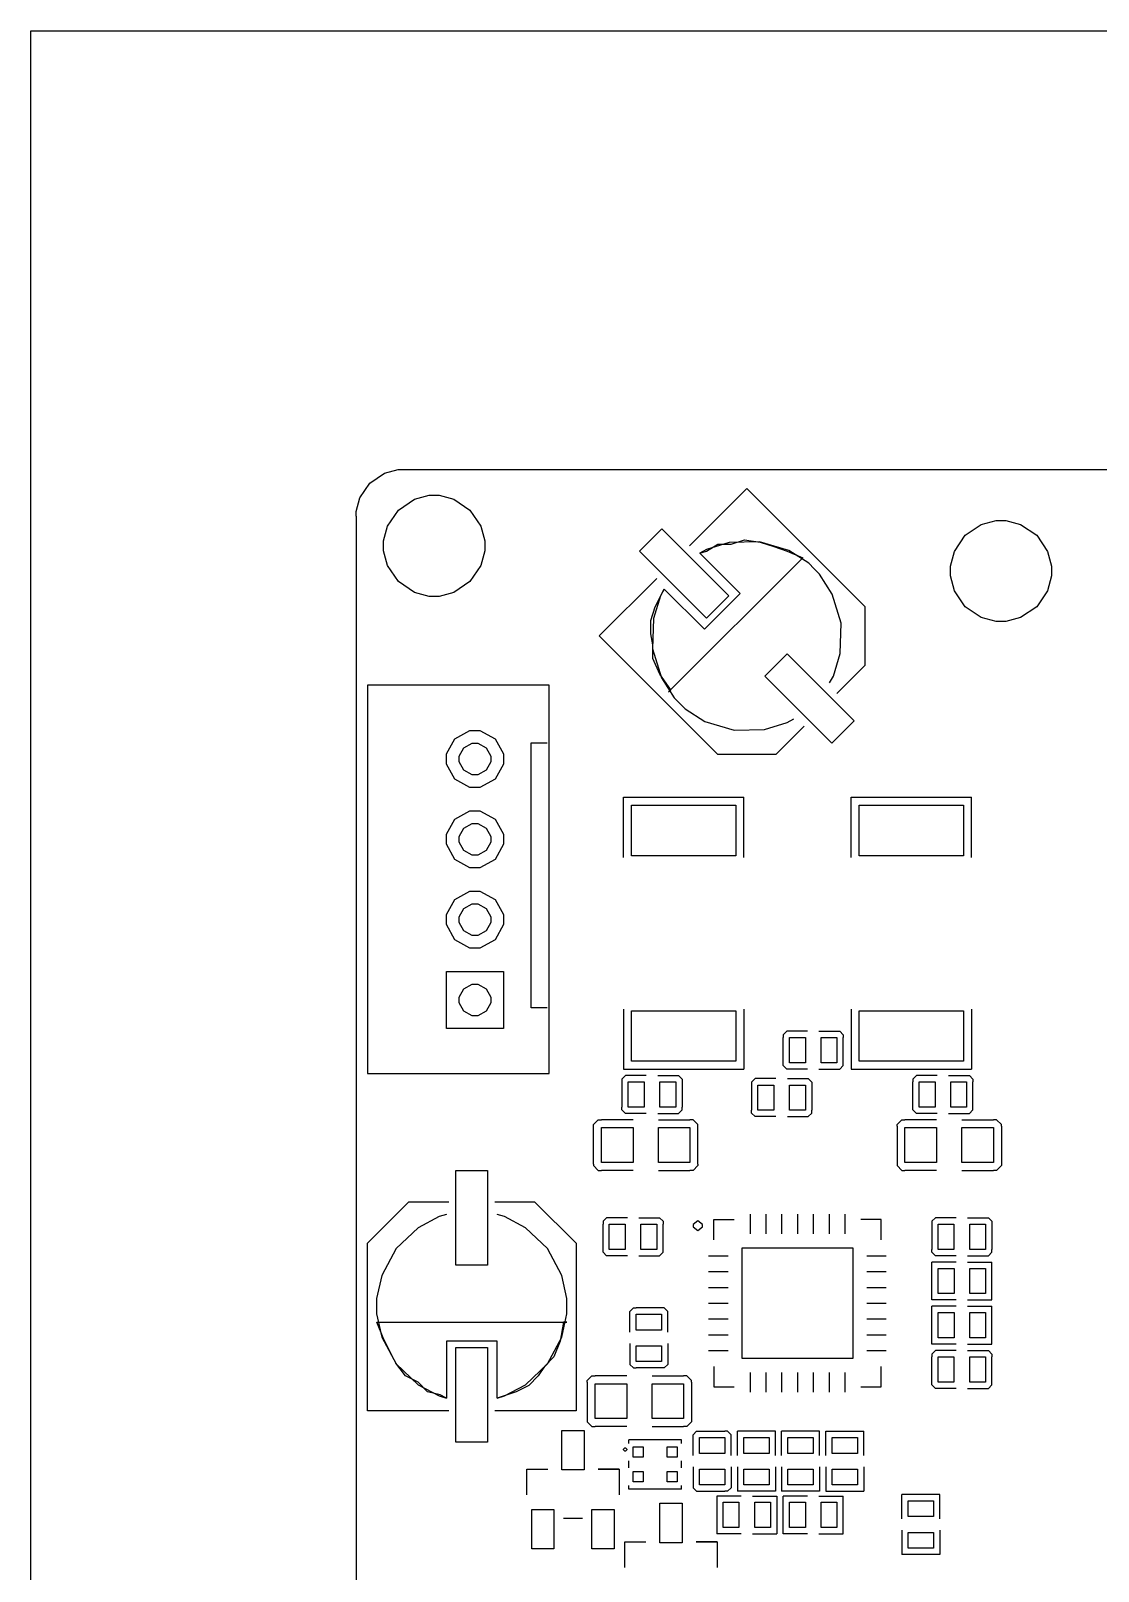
# Model space of a CAD drawing. Extents: x 0 to 132, y 0 to 98.
# Drawn here: x 0 to 33.76, y 49.35 to 98.07 of the extents above; entities that cross this region are included whole.
import ezdxf

# ---------------------------------------------------------------- set-up
doc = ezdxf.new("R2010")
doc.units = 0
doc.layers.get('0').update_dxf_attribs({"linetype": 'CONTINUOUS'})

msp = doc.modelspace()

# ---------------------------------------------------------------- linework, layer by layer
at = {"color": 7}
for p, q in [((0, 98.0694), (132.282, 98.0694)), ((0, 0), (0, 98.0694)), ((13.6922, 75.3925), (13.9568, 75.5385)), ((13.9568, 75.5385), (14.0463, 75.5385)), ((14.0463, 75.5385), (14.1345, 75.5385)), ((14.1345, 75.5385), (14.3991, 75.3925)), ((13.5461, 75.1279), (13.6922, 75.3925)), ((13.5461, 75.0383), (13.5461, 75.1279)), ((13.5461, 74.9501), (13.5461, 75.0383)), ((14.3991, 75.3925), (14.5466, 75.1279)), ((14.5466, 75.1279), (14.5466, 75.0383)), ((14.5466, 75.0383), (14.5466, 74.9501)), ((13.6922, 74.6855), (13.5461, 74.9501)), ((13.9568, 74.5381), (13.6922, 74.6855)), ((14.3991, 74.6855), (14.1345, 74.5381)), ((14.5466, 74.9501), (14.3991, 74.6855)), ((14.0463, 74.5381), (13.9568, 74.5381)), ((14.1345, 74.5381), (14.0463, 74.5381)), ((13.5461, 72.5883), (13.6922, 72.8528)), ((13.6922, 72.8528), (13.9568, 72.9989)), ((13.9568, 72.9989), (14.0463, 72.9989)), ((14.0463, 72.9989), (14.1345, 72.9989)), ((14.1345, 72.9989), (14.3991, 72.8528)), ((14.3991, 72.8528), (14.5466, 72.5883)), ((13.5461, 72.4987), (13.5461, 72.5883)), ((13.5461, 72.4105), (13.5461, 72.4987)), ((13.6922, 72.1459), (13.5461, 72.4105)), ((13.9568, 71.9984), (13.6922, 72.1459)), ((14.3991, 72.1459), (14.1345, 71.9984)), ((14.5466, 72.4105), (14.3991, 72.1459)), ((14.5466, 72.5883), (14.5466, 72.4987)), ((14.5466, 72.4987), (14.5466, 72.4105)), ((14.0463, 71.9984), (13.9568, 71.9984)), ((14.1345, 71.9984), (14.0463, 71.9984)), ((13.5461, 70.0486), (13.6922, 70.3132)), ((13.6922, 70.3132), (13.9568, 70.4592)), ((13.9568, 70.4592), (14.0463, 70.4592)), ((14.0463, 70.4592), (14.1345, 70.4592)), ((14.1345, 70.4592), (14.3991, 70.3132)), ((14.3991, 70.3132), (14.5466, 70.0486)), ((13.5461, 69.959), (13.5461, 70.0486)), ((13.5461, 69.8708), (13.5461, 69.959)), ((13.6922, 69.6062), (13.5461, 69.8708)), ((14.5466, 69.8708), (14.3991, 69.6062)), ((14.5466, 70.0486), (14.5466, 69.959)), ((14.5466, 69.959), (14.5466, 69.8708)), ((13.9568, 69.4588), (13.6922, 69.6062)), ((14.0463, 69.4588), (13.9568, 69.4588)), ((14.1345, 69.4588), (14.0463, 69.4588)), ((14.3991, 69.6062), (14.1345, 69.4588)), ((13.5461, 67.5072), (13.6922, 67.7718)), ((13.6922, 67.7718), (13.9568, 67.9178)), ((13.9568, 67.9178), (14.0463, 67.9178)), ((14.0463, 67.9178), (14.1345, 67.9178)), ((14.1345, 67.9178), (14.3991, 67.7718)), ((14.3991, 67.7718), (14.5466, 67.5072)), ((13.5461, 67.4176), (13.5461, 67.5072)), ((13.5461, 67.3294), (13.5461, 67.4176)), ((13.6922, 67.0648), (13.5461, 67.3294)), ((14.5466, 67.3294), (14.3991, 67.0648)), ((14.5466, 67.5072), (14.5466, 67.4176)), ((14.5466, 67.4176), (14.5466, 67.3294)), ((13.9568, 66.9188), (13.6922, 67.0648)), ((14.0463, 66.9188), (13.9568, 66.9188)), ((14.1345, 66.9188), (14.0463, 66.9188)), ((14.3991, 67.0648), (14.1345, 66.9188))]:
    msp.add_line(p, q, dxfattribs=at)
at = {"color": 0}
for p, q in [((10.7184, 83.7667), (11.1897, 84.0839)), ((11.1897, 84.0839), (11.6224, 84.1996)), ((11.6224, 84.1996), (11.7671, 84.1996)), ((11.7671, 84.1996), (109.564, 84.1996)), ((10.4014, 83.2954), (10.7184, 83.7667)), ((12.1322, 83.2556), (12.5994, 83.3808)), ((12.5994, 83.3808), (12.7551, 83.3808)), ((12.7551, 83.3808), (12.9095, 83.3808)), ((12.9095, 83.3808), (13.3766, 83.2556)), ((20.8291, 81.7809), (22.6453, 83.596)), ((22.6453, 83.596), (26.3908, 79.8505)), ((10.2857, 82.8629), (10.4014, 83.2954)), ((10.2857, 82.7183), (10.2857, 82.8629)), ((11.2806, 82.4054), (11.6237, 82.9137)), ((11.6237, 82.9137), (12.1322, 83.2556)), ((13.3766, 83.2556), (13.8851, 82.9137)), ((13.8851, 82.9137), (14.2282, 82.4054)), ((10.2857, 82.7183), (10.2857, 15.4092)), ((11.1552, 81.9383), (11.2806, 82.4054)), ((14.2282, 82.4054), (14.355, 81.9383)), ((29.552, 82.1133), (30.0605, 82.4562)), ((30.0605, 82.4562), (30.5277, 82.5817)), ((30.5277, 82.5817), (30.6834, 82.5817)), ((30.6834, 82.5817), (30.8378, 82.5817)), ((30.8378, 82.5817), (31.3049, 82.4562)), ((31.3049, 82.4562), (31.8134, 82.1133)), ((11.1552, 81.7809), (11.1552, 81.9383)), ((14.355, 81.9383), (14.355, 81.7809)), ((19.2526, 81.6158), (19.9595, 82.3225)), ((19.9595, 82.3225), (22.0803, 80.2019)), ((22.0872, 81.8843), (21.372, 81.6638)), ((23.0491, 81.9108), (22.0872, 81.8843)), ((22.152, 81.8279), (22.5764, 81.9686)), ((22.5764, 81.9686), (23.0711, 81.8981)), ((23.971, 81.631), (23.0491, 81.9108)), ((23.0711, 81.8981), (23.4956, 81.7563)), ((29.2089, 81.6046), (29.552, 82.1133)), ((31.8134, 82.1133), (32.1565, 81.6046)), ((11.1552, 81.6268), (11.1552, 81.7809)), ((11.2806, 81.1597), (11.1552, 81.6268)), ((14.355, 81.6268), (14.2282, 81.1597)), ((14.355, 81.7809), (14.355, 81.6268)), ((21.3734, 79.4935), (19.2526, 81.6158)), ((24.4147, 81.4035), (20.1717, 77.1606)), ((21.372, 81.6638), (21.1612, 81.5439)), ((21.1612, 81.5439), (21.3734, 81.6158)), ((22.4345, 80.2721), (21.1612, 81.5439)), ((21.3734, 81.6158), (21.7275, 81.8279)), ((21.7275, 81.8279), (22.152, 81.8279)), ((23.4956, 81.7563), (23.9186, 81.6158)), ((23.9186, 81.6158), (24.4147, 81.4035)), ((24.6021, 81.2285), (23.971, 81.631)), ((29.0835, 81.1375), (29.2089, 81.6046)), ((32.1565, 81.6046), (32.2833, 81.1375)), ((11.6237, 80.651), (11.2806, 81.1597)), ((14.2282, 81.1597), (13.8851, 80.651)), ((24.7744, 81.0563), (24.6021, 81.2285)), ((24.9452, 80.8852), (24.7744, 81.0563)), ((25.3476, 80.2541), (24.9452, 80.8852)), ((29.0835, 80.9819), (29.0835, 81.1375)), ((29.0835, 80.8274), (29.0835, 80.9819)), ((32.2833, 81.1375), (32.2833, 80.9819)), ((32.2833, 80.9819), (32.2833, 80.8274)), ((12.1322, 80.3081), (11.6237, 80.651)), ((13.8851, 80.651), (13.3766, 80.3081)), ((17.9792, 78.9298), (19.7942, 80.7462)), ((19.7473, 79.8477), (20.0298, 80.4125)), ((20.0298, 80.4125), (19.9099, 80.2019)), ((20.0298, 80.4125), (21.3031, 79.1408)), ((29.2089, 80.3603), (29.0835, 80.8274)), ((32.2833, 80.8274), (32.1565, 80.3603)), ((12.5994, 80.1811), (12.1322, 80.3081)), ((12.7551, 80.1811), (12.5994, 80.1811)), ((12.9095, 80.1811), (12.7551, 80.1811)), ((13.3766, 80.3081), (12.9095, 80.1811)), ((19.9099, 80.2019), (19.6894, 79.4865)), ((21.3031, 79.1408), (22.4345, 80.2721)), ((22.0803, 80.2019), (21.3734, 79.4935)), ((25.6274, 79.3323), (25.3476, 80.2541)), ((29.552, 79.852), (29.2089, 80.3603)), ((32.1565, 80.3603), (31.8134, 79.852)), ((19.6053, 79.4233), (19.7473, 79.8477)), ((19.6053, 78.9989), (19.6053, 79.4233)), ((19.6894, 79.4865), (19.6646, 78.5248)), ((26.3908, 78.0108), (26.3908, 79.8505)), ((30.0605, 79.5087), (29.552, 79.852)), ((30.5277, 79.3821), (30.0605, 79.5087)), ((31.3049, 79.5087), (30.8378, 79.3821)), ((31.8134, 79.852), (31.3049, 79.5087)), ((21.7248, 75.1829), (17.9792, 78.9298)), ((19.677, 78.6462), (19.6053, 78.9989)), ((25.6012, 78.3703), (25.6274, 79.3323)), ((30.6834, 79.3821), (30.5277, 79.3821)), ((30.8378, 79.3821), (30.6834, 79.3821)), ((19.6646, 78.5248), (19.9444, 77.6041)), ((19.677, 78.2214), (19.677, 78.6462)), ((19.8892, 77.7268), (19.677, 78.2214)), ((23.2117, 77.6552), (23.9186, 78.3622)), ((23.9186, 78.3622), (26.0408, 76.2413)), ((25.3821, 77.6552), (25.6012, 78.3703)), ((25.4951, 77.1151), (26.3908, 78.0108)), ((20.242, 77.2308), (19.8892, 77.7268)), ((19.9444, 77.6041), (20.3467, 76.9729)), ((25.3339, 75.5343), (23.2117, 77.6552)), ((25.2622, 77.4428), (25.3821, 77.6552)), ((16.3959, 77.3688), (10.6467, 77.3688)), ((10.6467, 77.3688), (10.6467, 65.0889)), ((16.3959, 65.0889), (16.3959, 77.3688)), ((20.1717, 77.1606), (20.242, 77.2308)), ((20.3467, 76.9729), (20.519, 76.8008)), ((20.519, 76.8008), (20.6899, 76.63)), ((20.6899, 76.63), (21.321, 76.2275)), ((21.321, 76.2275), (22.2415, 75.9478)), ((23.2034, 75.9725), (23.9186, 76.1919)), ((23.5645, 75.1829), (24.4602, 76.0801)), ((23.9186, 76.1919), (24.1308, 76.3115)), ((26.0408, 76.2413), (25.3339, 75.5343)), ((13.1465, 75.1981), (13.4097, 75.6751)), ((13.4097, 75.6751), (13.8865, 75.9382)), ((13.8865, 75.9382), (14.0463, 75.9382)), ((14.0463, 75.9382), (14.2048, 75.9382)), ((14.2048, 75.9382), (14.6816, 75.6751)), ((14.6816, 75.6751), (14.9462, 75.1981)), ((15.824, 67.1643), (15.824, 75.5467)), ((15.824, 75.5467), (16.3325, 75.5467)), ((22.2415, 75.9478), (23.2034, 75.9725)), ((13.1465, 75.0383), (13.1465, 75.1981)), ((13.1465, 74.8799), (13.1465, 75.0383)), ((14.9462, 75.1981), (14.9462, 75.0383)), ((14.9462, 75.0383), (14.9462, 74.8799)), ((23.5645, 75.1829), (21.7248, 75.1829)), ((13.4097, 74.403), (13.1465, 74.8799)), ((14.9462, 74.8799), (14.6816, 74.403)), ((13.8865, 74.1384), (13.4097, 74.403)), ((14.0463, 74.1384), (13.8865, 74.1384)), ((14.2048, 74.1384), (14.0463, 74.1384)), ((14.6816, 74.403), (14.2048, 74.1384)), ((18.7468, 71.9282), (18.7468, 73.8283)), ((18.7468, 73.8283), (22.5461, 73.8283)), ((18.9963, 73.5789), (22.2966, 73.5789)), ((18.9963, 71.9776), (18.9963, 73.5789)), ((22.2966, 73.5789), (22.2966, 71.9776)), ((22.5461, 71.9282), (22.5461, 73.8283)), ((25.9471, 71.9282), (25.9471, 73.8283)), ((25.9471, 73.8283), (29.7463, 73.8283)), ((26.1965, 73.5789), (29.4969, 73.5789)), ((26.1965, 71.9776), (26.1965, 73.5789)), ((29.4969, 73.5789), (29.4969, 71.9776)), ((29.7463, 71.9282), (29.7463, 73.8283)), ((13.1465, 72.6585), (13.4097, 73.1354)), ((13.4097, 73.1354), (13.8865, 73.3986)), ((13.8865, 73.3986), (14.0463, 73.3986)), ((14.0463, 73.3986), (14.2048, 73.3986)), ((14.2048, 73.3986), (14.6816, 73.1354)), ((14.6816, 73.1354), (14.9462, 72.6585)), ((13.1465, 72.4987), (13.1465, 72.6585)), ((14.9462, 72.6585), (14.9462, 72.4987)), ((13.1465, 72.3403), (13.1465, 72.4987)), ((13.4097, 71.8633), (13.1465, 72.3403)), ((14.9462, 72.3403), (14.6816, 71.8633)), ((14.9462, 72.4987), (14.9462, 72.3403)), ((13.8865, 71.5987), (13.4097, 71.8633)), ((14.6816, 71.8633), (14.2048, 71.5987)), ((22.2966, 71.9776), (18.9963, 71.9776)), ((29.4969, 71.9776), (26.1965, 71.9776)), ((14.0463, 71.5987), (13.8865, 71.5987)), ((14.2048, 71.5987), (14.0463, 71.5987)), ((13.4097, 70.5954), (13.8865, 70.8586)), ((13.8865, 70.8586), (14.0463, 70.8586)), ((14.0463, 70.8586), (14.2048, 70.8586)), ((14.2048, 70.8586), (14.6816, 70.5954)), ((13.1465, 70.1188), (13.4097, 70.5954)), ((14.6816, 70.5954), (14.9462, 70.1188)), ((13.1465, 69.959), (13.1465, 70.1188)), ((13.1465, 69.8003), (13.1465, 69.959)), ((13.4097, 69.3237), (13.1465, 69.8003)), ((14.9462, 69.8003), (14.6816, 69.3237)), ((14.9462, 70.1188), (14.9462, 69.959)), ((14.9462, 69.959), (14.9462, 69.8003)), ((13.8865, 69.0591), (13.4097, 69.3237)), ((14.6816, 69.3237), (14.2048, 69.0591)), ((14.0463, 69.0591), (13.8865, 69.0591)), ((14.2048, 69.0591), (14.0463, 69.0591)), ((13.1465, 68.3189), (14.9462, 68.3189)), ((13.1465, 66.518), (13.1465, 68.3189)), ((14.9462, 68.3189), (14.9462, 66.518)), ((16.3325, 67.1643), (15.824, 67.1643)), ((18.7468, 67.1283), (18.7468, 65.2279)), ((18.9963, 67.0789), (22.2966, 67.0789)), ((18.9963, 65.4787), (18.9963, 67.0789)), ((22.2966, 67.0789), (22.2966, 65.4787)), ((22.5461, 67.1283), (22.5461, 65.2279)), ((25.9471, 67.1283), (25.9471, 65.2279)), ((26.1965, 67.0789), (29.4969, 67.0789)), ((26.1965, 65.4787), (26.1965, 67.0789)), ((29.4969, 67.0789), (29.4969, 65.4787)), ((29.7463, 67.1283), (29.7463, 65.2279)), ((14.9462, 66.518), (13.1465, 66.518)), ((23.9076, 66.4284), (23.796, 66.3166)), ((23.796, 66.3166), (23.796, 66.2781)), ((23.796, 66.2781), (23.796, 66.2284)), ((23.9462, 66.4284), (23.9076, 66.4284)), ((24.5663, 66.4284), (23.9462, 66.4284)), ((24.926, 66.4284), (25.5461, 66.4284)), ((25.5461, 66.4284), (25.5833, 66.4284)), ((25.5833, 66.4284), (25.6963, 66.3166)), ((25.6963, 66.3166), (25.6963, 66.2781)), ((25.6963, 66.2781), (25.6963, 66.2284)), ((23.796, 65.4279), (23.796, 66.2284)), ((23.9958, 66.2284), (24.496, 66.2284)), ((23.9958, 65.4279), (23.9958, 66.2284)), ((24.496, 66.2284), (24.496, 65.4279)), ((24.9962, 66.2284), (25.4964, 66.2284)), ((24.9962, 65.4279), (24.9962, 66.2284)), ((25.4964, 66.2284), (25.4964, 65.4279)), ((25.6963, 65.4279), (25.6963, 66.2284)), ((22.2966, 65.4787), (18.9963, 65.4787)), ((23.796, 65.3782), (23.796, 65.4279)), ((23.796, 65.3411), (23.796, 65.3782)), ((23.9076, 65.2279), (23.796, 65.3411)), ((24.496, 65.4279), (23.9958, 65.4279)), ((25.4964, 65.4279), (24.9962, 65.4279)), ((25.5833, 65.2279), (25.6963, 65.3411)), ((25.6963, 65.3782), (25.6963, 65.4279)), ((25.6963, 65.3411), (25.6963, 65.3782)), ((29.4969, 65.4787), (26.1965, 65.4787)), ((10.6467, 65.0889), (16.3959, 65.0889)), ((18.8075, 65.0282), (18.6958, 64.9168)), ((18.6958, 64.9168), (18.6958, 64.878)), ((18.6958, 64.878), (18.6958, 64.8286)), ((18.6958, 64.8286), (18.6958, 64.0278)), ((18.7468, 65.2279), (22.5461, 65.2279)), ((18.8461, 65.0282), (18.8075, 65.0282)), ((19.4662, 65.0282), (18.8461, 65.0282)), ((18.897, 64.8286), (19.3973, 64.8286)), ((18.897, 64.0263), (18.897, 64.8286)), ((19.3973, 64.8286), (19.3973, 64.0263)), ((19.8258, 65.0282), (20.4459, 65.0282)), ((19.8961, 64.8286), (20.3963, 64.8286)), ((19.8961, 64.0263), (19.8961, 64.8286)), ((20.3963, 64.8286), (20.3963, 64.0263)), ((20.4459, 65.0282), (20.4832, 65.0282)), ((20.4832, 65.0282), (20.5962, 64.9168)), ((20.5962, 64.9168), (20.5962, 64.878)), ((20.5962, 64.878), (20.5962, 64.8286)), ((20.5962, 64.8286), (20.5962, 64.0278)), ((22.9085, 64.9291), (22.7969, 64.8173)), ((22.7969, 64.8173), (22.7969, 64.7788)), ((22.9471, 64.9291), (22.9085, 64.9291)), ((23.5658, 64.9291), (22.9471, 64.9291)), ((23.9462, 65.2279), (23.9076, 65.2279)), ((23.9269, 64.9291), (24.547, 64.9291)), ((24.5663, 65.2279), (23.9462, 65.2279)), ((24.547, 64.9291), (24.5842, 64.9291)), ((24.5842, 64.9291), (24.6958, 64.8173)), ((24.6958, 64.8173), (24.6958, 64.7788)), ((24.926, 65.2279), (25.5461, 65.2279)), ((25.5461, 65.2279), (25.5833, 65.2279)), ((25.9471, 65.2279), (29.7463, 65.2279)), ((28.0086, 65.0282), (27.897, 64.9168)), ((27.897, 64.9168), (27.897, 64.878)), ((27.897, 64.878), (27.897, 64.8286)), ((27.897, 64.0278), (27.897, 64.8286)), ((28.0458, 65.0282), (28.0086, 65.0282)), ((28.6659, 65.0282), (28.0458, 65.0282)), ((28.0968, 64.8286), (28.597, 64.8286)), ((28.0968, 64.0278), (28.0968, 64.8286)), ((28.597, 64.8286), (28.597, 64.0278)), ((29.027, 65.0282), (29.6471, 65.0282)), ((29.0959, 64.8286), (29.5961, 64.8286)), ((29.0959, 64.0278), (29.0959, 64.8286)), ((29.5961, 64.8286), (29.5961, 64.0278)), ((29.6471, 65.0282), (29.6843, 65.0282)), ((29.6843, 65.0282), (29.7959, 64.9168)), ((29.7959, 64.9168), (29.7959, 64.878)), ((29.7959, 64.878), (29.7959, 64.8286)), ((29.7959, 64.0278), (29.7959, 64.8286)), ((22.7969, 64.7788), (22.7969, 64.7277)), ((22.7969, 64.7277), (22.7969, 63.9286)), ((22.9967, 64.7277), (23.4969, 64.7277)), ((22.9967, 63.9286), (22.9967, 64.7277)), ((23.4969, 64.7277), (23.4969, 63.9286)), ((23.9971, 64.7277), (24.496, 64.7277)), ((23.9971, 63.9286), (23.9971, 64.7277)), ((24.496, 64.7277), (24.496, 63.9286)), ((24.6958, 64.7788), (24.6958, 64.7277)), ((24.6958, 64.7277), (24.6958, 63.9286)), ((18.6958, 63.978), (18.6958, 64.0278)), ((18.6958, 63.941), (18.6958, 63.978)), ((18.8075, 63.8281), (18.6958, 63.941)), ((18.8461, 63.8281), (18.8075, 63.8281)), ((19.4662, 63.8281), (18.8461, 63.8281)), ((19.3973, 64.0263), (18.897, 64.0263)), ((19.8258, 63.8281), (20.4459, 63.8281)), ((20.3963, 64.0263), (19.8961, 64.0263)), ((20.4459, 63.8281), (20.4832, 63.8281)), ((20.4832, 63.8281), (20.5962, 63.941)), ((20.5962, 63.978), (20.5962, 64.0278)), ((20.5962, 63.941), (20.5962, 63.978)), ((22.7969, 63.8789), (22.7969, 63.9286)), ((22.7969, 63.8418), (22.7969, 63.8789)), ((22.9085, 63.7286), (22.7969, 63.8418)), ((23.4969, 63.9286), (22.9967, 63.9286)), ((24.496, 63.9286), (23.9971, 63.9286)), ((24.5842, 63.7286), (24.6958, 63.8418)), ((24.6958, 63.8789), (24.6958, 63.9286)), ((24.6958, 63.8418), (24.6958, 63.8789)), ((27.897, 63.978), (27.897, 64.0278)), ((27.897, 63.941), (27.897, 63.978)), ((28.0086, 63.8281), (27.897, 63.941)), ((28.0458, 63.8281), (28.0086, 63.8281)), ((28.6659, 63.8281), (28.0458, 63.8281)), ((28.597, 64.0278), (28.0968, 64.0278)), ((29.027, 63.8281), (29.6471, 63.8281)), ((29.5961, 64.0278), (29.0959, 64.0278)), ((29.6471, 63.8281), (29.6843, 63.8281)), ((29.6843, 63.8281), (29.7959, 63.941)), ((29.7959, 63.978), (29.7959, 64.0278)), ((29.7959, 63.941), (29.7959, 63.978)), ((17.796, 63.4792), (17.9462, 63.6281)), ((17.796, 63.4284), (17.796, 63.4792)), ((17.796, 62.2282), (17.796, 63.4284)), ((17.9462, 63.6281), (17.9972, 63.6281)), ((17.9972, 63.6281), (18.0468, 63.6281)), ((19.0459, 63.6281), (18.0468, 63.6281)), ((18.0468, 63.3786), (19.0459, 63.3786)), ((18.0468, 62.279), (18.0468, 63.3786)), ((19.0459, 63.3786), (19.0459, 62.279)), ((19.8465, 63.6281), (20.847, 63.6281)), ((19.8465, 63.3786), (20.847, 63.3786)), ((19.8465, 62.279), (19.8465, 63.3786)), ((20.8966, 63.6281), (20.847, 63.6281)), ((20.847, 63.3786), (20.847, 62.279)), ((20.9462, 63.6281), (20.8966, 63.6281)), ((21.0964, 63.4792), (20.9462, 63.6281)), ((21.0964, 63.4284), (21.0964, 63.4792)), ((21.0964, 62.2282), (21.0964, 63.4284)), ((22.9471, 63.7286), (22.9085, 63.7286)), ((23.5658, 63.7286), (22.9471, 63.7286)), ((23.9269, 63.7286), (24.547, 63.7286)), ((24.547, 63.7286), (24.5842, 63.7286)), ((27.3968, 63.4792), (27.5456, 63.6281)), ((27.3968, 63.4284), (27.3968, 63.4792)), ((27.3968, 63.4284), (27.3968, 62.2282)), ((27.5456, 63.6281), (27.5966, 63.6281)), ((27.5966, 63.6281), (27.6462, 63.6281)), ((28.6467, 63.6281), (27.6462, 63.6281)), ((27.6462, 63.3786), (28.6467, 63.3786)), ((27.6462, 62.279), (27.6462, 63.3786)), ((28.6467, 63.3786), (28.6467, 62.279)), ((29.4459, 63.6281), (30.4464, 63.6281)), ((29.4459, 63.3786), (30.4464, 63.3786)), ((29.4459, 62.279), (29.4459, 63.3786)), ((30.496, 63.6281), (30.4464, 63.6281)), ((30.4464, 63.3786), (30.4464, 62.279)), ((30.5456, 63.6281), (30.496, 63.6281)), ((30.6958, 63.4792), (30.5456, 63.6281)), ((30.6958, 63.4284), (30.6958, 63.4792)), ((30.6958, 63.4284), (30.6958, 62.2282)), ((13.4469, 62.0282), (14.446, 62.0282)), ((13.4469, 59.0282), (13.4469, 62.0282)), ((14.446, 62.0282), (14.446, 59.0282)), ((17.796, 62.2282), (17.796, 62.1785)), ((17.796, 62.1785), (17.9462, 62.0282)), ((17.9462, 62.0282), (17.9972, 62.0282)), ((17.9972, 62.0282), (18.0468, 62.0282)), ((19.0459, 62.279), (18.0468, 62.279)), ((19.0459, 62.0282), (18.0468, 62.0282)), ((20.847, 62.279), (19.8465, 62.279)), ((19.8465, 62.0282), (20.847, 62.0282)), ((20.8966, 62.0282), (20.847, 62.0282)), ((20.9462, 62.0282), (20.8966, 62.0282)), ((21.0964, 62.1785), (20.9462, 62.0282)), ((21.0964, 62.2282), (21.0964, 62.1785)), ((27.3968, 62.2282), (27.3968, 62.1785)), ((27.3968, 62.1785), (27.5456, 62.0282)), ((27.5456, 62.0282), (27.5966, 62.0282)), ((27.5966, 62.0282), (27.6462, 62.0282)), ((28.6467, 62.279), (27.6462, 62.279)), ((28.6467, 62.0282), (27.6462, 62.0282)), ((30.4464, 62.279), (29.4459, 62.279)), ((29.4459, 62.0282), (30.4464, 62.0282)), ((30.496, 62.0282), (30.4464, 62.0282)), ((30.5456, 62.0282), (30.496, 62.0282)), ((30.6958, 62.1785), (30.5456, 62.0282)), ((30.6958, 62.2282), (30.6958, 62.1785)), ((11.9476, 61.0249), (10.6467, 59.7256)), ((13.2154, 61.0249), (11.9476, 61.0249)), ((15.9453, 61.0249), (14.6775, 61.0249)), ((15.9453, 61.0249), (17.2461, 59.7256)), ((12.9122, 60.5649), (12.2508, 60.2149)), ((13.1465, 60.628), (12.9122, 60.5649)), ((14.9806, 60.5649), (14.7464, 60.628)), ((15.6407, 60.2149), (14.9806, 60.5649)), ((18.208, 60.5289), (18.0964, 60.4174)), ((18.0964, 60.4174), (18.0964, 60.3786)), ((18.2466, 60.5289), (18.208, 60.5289)), ((18.8667, 60.5289), (18.2466, 60.5289)), ((19.2264, 60.5289), (19.8465, 60.5289)), ((19.8465, 60.5289), (19.8837, 60.5289)), ((19.8837, 60.5289), (19.9967, 60.4174)), ((19.9967, 60.4174), (19.9967, 60.3786)), ((21.095, 60.4298), (20.9462, 60.3169)), ((21.2466, 60.3179), (21.095, 60.4298)), ((21.5966, 59.829), (21.5966, 60.4781)), ((21.5966, 60.4781), (22.247, 60.4781)), ((22.7459, 60.6379), (22.7459, 60.0177)), ((23.2461, 60.6379), (23.2461, 60.0177)), ((23.7464, 60.6379), (23.7464, 60.0177)), ((24.2466, 60.6379), (24.2466, 60.0177)), ((24.7468, 60.6379), (24.7468, 60.0177)), ((25.247, 60.6379), (25.247, 60.0177)), ((25.7473, 60.6379), (25.7473, 60.0177)), ((26.8966, 60.4781), (26.2461, 60.4781)), ((26.8966, 59.829), (26.8966, 60.4781)), ((28.6081, 60.5289), (28.4964, 60.4174)), ((28.4964, 60.4174), (28.4964, 60.3786)), ((28.6467, 60.5289), (28.6081, 60.5289)), ((29.2668, 60.5289), (28.6467, 60.5289)), ((29.6265, 60.5289), (30.2466, 60.5289)), ((30.2466, 60.5289), (30.2838, 60.5289)), ((30.2838, 60.5289), (30.3968, 60.4174)), ((30.3968, 60.4174), (30.3968, 60.3786)), ((12.2508, 60.2149), (11.5521, 59.5521)), ((16.3394, 59.5521), (15.6407, 60.2149)), ((18.0964, 60.3786), (18.0964, 60.3278)), ((18.0964, 59.5284), (18.0964, 60.3278)), ((18.2962, 60.3292), (18.7965, 60.3292)), ((18.2962, 59.527), (18.2962, 60.3292)), ((18.7965, 60.3292), (18.7965, 59.527)), ((19.2967, 60.3292), (19.7969, 60.3292)), ((19.2967, 59.527), (19.2967, 60.3292)), ((19.7969, 60.3292), (19.7969, 59.527)), ((19.9967, 60.3786), (19.9967, 60.3278)), ((19.9967, 59.5284), (19.9967, 60.3278)), ((20.9462, 60.3169), (20.9462, 60.2781)), ((20.9462, 60.2781), (20.9462, 60.241)), ((20.9462, 60.241), (21.095, 60.1292)), ((21.095, 60.1292), (21.2466, 60.241)), ((21.2466, 60.2795), (21.2466, 60.3179)), ((21.2466, 60.241), (21.2466, 60.2767)), ((28.4964, 60.3786), (28.4964, 60.3278)), ((28.4964, 60.3278), (28.4964, 59.5284)), ((28.6963, 60.3278), (29.1965, 60.3278)), ((28.6963, 59.5284), (28.6963, 60.3278)), ((29.1965, 60.3278), (29.1965, 59.5284)), ((29.6967, 60.3278), (30.197, 60.3278)), ((29.6967, 59.5284), (29.6967, 60.3278)), ((30.197, 60.3278), (30.197, 59.5284)), ((30.3968, 60.3786), (30.3968, 60.3278)), ((30.3968, 60.3278), (30.3968, 59.5284)), ((10.6467, 54.4269), (10.6467, 59.7256)), ((11.5521, 59.5521), (11.0987, 58.7029)), ((16.7928, 58.7029), (16.3394, 59.5521)), ((17.2461, 59.7256), (17.2461, 54.4269)), ((18.0964, 59.479), (18.0964, 59.5284)), ((18.0964, 59.4416), (18.0964, 59.479)), ((18.208, 59.3288), (18.0964, 59.4416)), ((18.7965, 59.527), (18.2962, 59.527)), ((19.7969, 59.527), (19.2967, 59.527)), ((19.8837, 59.3288), (19.9967, 59.4416)), ((19.9967, 59.479), (19.9967, 59.5284)), ((19.9967, 59.4416), (19.9967, 59.479)), ((22.4965, 59.5782), (25.9967, 59.5782)), ((22.4965, 56.0793), (22.4965, 59.5782)), ((25.9967, 59.5782), (25.9967, 56.0793)), ((28.4964, 59.479), (28.4964, 59.5284)), ((28.4964, 59.4416), (28.4964, 59.479)), ((28.6081, 59.3288), (28.4964, 59.4416)), ((29.1965, 59.5284), (28.6963, 59.5284)), ((30.197, 59.5284), (29.6967, 59.5284)), ((30.2838, 59.3288), (30.3968, 59.4416)), ((30.3968, 59.479), (30.3968, 59.5284)), ((30.3968, 59.4416), (30.3968, 59.479)), ((14.446, 59.0282), (13.4469, 59.0282)), ((18.2466, 59.3288), (18.208, 59.3288)), ((18.8667, 59.3288), (18.2466, 59.3288)), ((19.2264, 59.3288), (19.8465, 59.3288)), ((19.8465, 59.3288), (19.8837, 59.3288)), ((21.4368, 59.3302), (22.0569, 59.3302)), ((26.4363, 59.3302), (27.0564, 59.3302)), ((28.4978, 57.9286), (28.4978, 59.1287)), ((29.2681, 59.1287), (28.4978, 59.1287)), ((28.6467, 59.3288), (28.6081, 59.3288)), ((29.2668, 59.3288), (28.6467, 59.3288)), ((29.6265, 59.3288), (30.2466, 59.3288)), ((29.6278, 59.1287), (30.3982, 59.1287)), ((30.2466, 59.3288), (30.2838, 59.3288)), ((30.3982, 57.9286), (30.3982, 59.1287)), ((11.0987, 58.7029), (10.9375, 57.9727)), ((16.9554, 57.9727), (16.7928, 58.7029)), ((21.4368, 58.8299), (22.0569, 58.8299)), ((26.4363, 58.8299), (27.0564, 58.8299)), ((28.6977, 58.9291), (29.1979, 58.9291)), ((28.6977, 58.1297), (28.6977, 58.9291)), ((29.1979, 58.9291), (29.1979, 58.1297)), ((29.6981, 58.9291), (30.197, 58.9291)), ((29.6981, 58.1297), (29.6981, 58.9291)), ((30.197, 58.9291), (30.197, 58.1297)), ((21.4368, 58.3283), (22.0569, 58.3283)), ((26.4363, 58.3283), (27.0564, 58.3283)), ((29.1979, 58.1297), (28.6977, 58.1297)), ((30.197, 58.1297), (29.6981, 58.1297)), ((10.9375, 57.9727), (10.9375, 57.7289)), ((10.9375, 57.7289), (10.9375, 57.4862)), ((16.9554, 57.7289), (16.9554, 57.9727)), ((16.9554, 57.4862), (16.9554, 57.7289)), ((18.9466, 57.5677), (19.0583, 57.6792)), ((18.9466, 57.5289), (18.9466, 57.5677)), ((18.9466, 56.9087), (18.9466, 57.5289)), ((19.0583, 57.6792), (19.0968, 57.6792)), ((19.0968, 57.6792), (19.1464, 57.6792)), ((19.9471, 57.6792), (19.1464, 57.6792)), ((19.9967, 57.6792), (19.9471, 57.6792)), ((20.0339, 57.6792), (19.9967, 57.6792)), ((20.1469, 57.5677), (20.0339, 57.6792)), ((20.1469, 57.5289), (20.1469, 57.5677)), ((20.1469, 56.9087), (20.1469, 57.5289)), ((21.4368, 57.828), (22.0569, 57.828)), ((26.4363, 57.828), (27.0564, 57.828)), ((29.2681, 57.9286), (28.4978, 57.9286)), ((28.4978, 56.5298), (28.4978, 57.7303)), ((29.2681, 57.7303), (28.4978, 57.7303)), ((28.6977, 57.5289), (29.1979, 57.5289)), ((28.6977, 56.7298), (28.6977, 57.5289)), ((29.1979, 57.5289), (29.1979, 56.7298)), ((29.6278, 57.9286), (30.3982, 57.9286)), ((29.6278, 57.7303), (30.3982, 57.7303)), ((29.6981, 57.5289), (30.197, 57.5289)), ((29.6981, 56.7298), (29.6981, 57.5289)), ((30.197, 57.5289), (30.197, 56.7298)), ((30.3982, 56.5298), (30.3982, 57.7303)), ((10.9375, 57.4862), (11.0987, 56.7559)), ((10.9472, 57.2287), (16.9471, 57.2287)), ((11.147, 56.7284), (10.9472, 57.2287)), ((16.8465, 57.2287), (16.7459, 56.6289)), ((16.7928, 56.7559), (16.9554, 57.4862)), ((16.9471, 57.2287), (16.8465, 57.2287)), ((19.1464, 57.4781), (19.9457, 57.4781)), ((19.1464, 56.9778), (19.1464, 57.4781)), ((19.9457, 57.4781), (19.9457, 56.9778)), ((21.4368, 57.3278), (22.0569, 57.3278)), ((26.4363, 57.3278), (27.0564, 57.3278)), ((11.0987, 56.7559), (11.5521, 55.9072)), ((11.5466, 55.929), (11.147, 56.7284)), ((14.7464, 56.6289), (13.1465, 56.6289)), ((13.1465, 56.6289), (13.1465, 54.828)), ((14.7464, 54.828), (14.7464, 56.6289)), ((16.3394, 55.9072), (16.7928, 56.7559)), ((16.7459, 56.6289), (16.5461, 56.1287)), ((18.9466, 56.5492), (18.9466, 55.929)), ((19.9457, 56.9778), (19.1464, 56.9778)), ((20.1469, 56.5492), (20.1469, 55.929)), ((21.4368, 56.8276), (22.0569, 56.8276)), ((26.4363, 56.8276), (27.0564, 56.8276)), ((29.2681, 56.5298), (28.4978, 56.5298)), ((29.1979, 56.7298), (28.6977, 56.7298)), ((29.6278, 56.5298), (30.3982, 56.5298)), ((30.197, 56.7298), (29.6981, 56.7298)), ((13.4469, 56.4279), (14.446, 56.4279)), ((13.4469, 53.4278), (13.4469, 56.4279)), ((14.446, 56.4279), (14.446, 53.4278)), ((16.5461, 56.1287), (16.2471, 55.8285)), ((19.1464, 56.479), (19.9457, 56.479)), ((19.1464, 55.9788), (19.1464, 56.479)), ((19.9457, 56.479), (19.9457, 55.9788)), ((21.4368, 56.3273), (22.0569, 56.3273)), ((25.9967, 56.0793), (22.4965, 56.0793)), ((26.4363, 56.3273), (27.0564, 56.3273)), ((28.6081, 56.3287), (28.4964, 56.2169)), ((28.4964, 56.2169), (28.4964, 56.1785)), ((28.4964, 56.1785), (28.4964, 56.1287)), ((28.4964, 55.3283), (28.4964, 56.1287)), ((28.6467, 56.3287), (28.6081, 56.3287)), ((29.2668, 56.3287), (28.6467, 56.3287)), ((28.6963, 56.1287), (29.1965, 56.1287)), ((28.6963, 55.3283), (28.6963, 56.1287)), ((29.1965, 56.1287), (29.1965, 55.3283)), ((29.6265, 56.3287), (30.2466, 56.3287)), ((29.6967, 56.1287), (30.197, 56.1287)), ((29.6967, 55.3283), (29.6967, 56.1287)), ((30.197, 56.1287), (30.197, 55.3283)), ((30.2466, 56.3287), (30.2838, 56.3287)), ((30.2838, 56.3287), (30.3968, 56.2169)), ((30.3968, 56.2169), (30.3968, 56.1785)), ((30.3968, 56.1785), (30.3968, 56.1287)), ((30.3968, 55.3283), (30.3968, 56.1287)), ((11.847, 55.5279), (11.5466, 55.929)), ((11.5521, 55.9072), (12.2508, 55.2429)), ((15.6407, 55.2443), (16.3394, 55.9072)), ((16.2471, 55.8285), (16.0459, 55.5279)), ((18.9466, 55.929), (18.9466, 55.892)), ((18.9466, 55.892), (19.0583, 55.7788)), ((19.0583, 55.7788), (19.0968, 55.7788)), ((19.0968, 55.7788), (19.1464, 55.7788)), ((19.9457, 55.9788), (19.1464, 55.9788)), ((19.9471, 55.7788), (19.1464, 55.7788)), ((19.9967, 55.7788), (19.9471, 55.7788)), ((20.0339, 55.7788), (19.9967, 55.7788)), ((20.1469, 55.892), (20.0339, 55.7788)), ((20.1469, 55.929), (20.1469, 55.892)), ((21.5966, 55.8285), (21.5966, 55.178)), ((22.7459, 55.6383), (22.7459, 55.0182)), ((23.2461, 55.6383), (23.2461, 55.0182)), ((23.7464, 55.6383), (23.7464, 55.0182)), ((24.2466, 55.6383), (24.2466, 55.0182)), ((24.7468, 55.6383), (24.7468, 55.0182)), ((25.247, 55.6383), (25.247, 55.0182)), ((25.7473, 55.6383), (25.7473, 55.0182)), ((26.8966, 55.178), (26.8966, 55.8285)), ((12.2466, 55.3283), (11.847, 55.5279)), ((12.547, 55.0277), (12.2466, 55.3283)), ((12.2508, 55.2429), (12.9109, 54.8929)), ((14.9806, 54.8929), (15.6407, 55.2443)), ((15.7468, 55.2291), (15.3458, 55.0277)), ((16.0459, 55.5279), (15.7468, 55.2291)), ((17.5962, 55.3791), (17.745, 55.5279)), ((17.5962, 55.3283), (17.5962, 55.3791)), ((17.5962, 55.3283), (17.5962, 54.1281)), ((17.745, 55.5279), (17.796, 55.5279)), ((17.796, 55.5279), (17.847, 55.5279)), ((18.8461, 55.5279), (17.847, 55.5279)), ((17.847, 55.2785), (18.8461, 55.2785)), ((17.847, 54.1789), (17.847, 55.2785)), ((18.8461, 55.2785), (18.8461, 54.1789)), ((19.6467, 55.5279), (20.6471, 55.5279)), ((19.6467, 55.2785), (20.6471, 55.2785)), ((19.6467, 54.1789), (19.6467, 55.2785)), ((20.6968, 55.5279), (20.6471, 55.5279)), ((20.6471, 55.2785), (20.6471, 54.1789)), ((20.7464, 55.5279), (20.6968, 55.5279)), ((20.8966, 55.3791), (20.7464, 55.5279)), ((20.8966, 55.3283), (20.8966, 55.3791)), ((20.8966, 55.3283), (20.8966, 54.1281)), ((21.5966, 55.178), (22.247, 55.178)), ((26.2461, 55.178), (26.8966, 55.178)), ((28.4964, 55.2785), (28.4964, 55.3283)), ((28.4964, 55.2415), (28.4964, 55.2785)), ((28.6081, 55.1286), (28.4964, 55.2415)), ((28.6467, 55.1286), (28.6081, 55.1286)), ((29.2668, 55.1286), (28.6467, 55.1286)), ((29.1965, 55.3283), (28.6963, 55.3283)), ((29.6265, 55.1286), (30.2466, 55.1286)), ((30.197, 55.3283), (29.6967, 55.3283)), ((30.2466, 55.1286), (30.2838, 55.1286)), ((30.2838, 55.1286), (30.3968, 55.2415)), ((30.3968, 55.2785), (30.3968, 55.3283)), ((30.3968, 55.2415), (30.3968, 55.2785)), ((12.9467, 54.9286), (12.547, 55.0277)), ((12.9109, 54.8929), (13.1465, 54.828)), ((13.1465, 54.828), (12.9467, 54.9286)), ((15.3458, 55.0277), (14.7464, 54.828)), ((14.7464, 54.828), (14.9806, 54.8929)), ((13.2154, 54.4269), (10.6467, 54.4269)), ((17.2461, 54.4269), (14.6775, 54.4269)), ((17.5962, 54.1281), (17.5962, 54.0784)), ((17.5962, 54.0784), (17.745, 53.9281)), ((18.8461, 54.1789), (17.847, 54.1789)), ((20.6471, 54.1789), (19.6467, 54.1789)), ((20.8966, 54.0784), (20.7464, 53.9281)), ((20.8966, 54.1281), (20.8966, 54.0784)), ((16.7969, 53.8028), (17.497, 53.8028)), ((16.7969, 52.553), (16.7969, 53.8028)), ((17.497, 53.8028), (17.497, 52.553)), ((17.745, 53.9281), (17.796, 53.9281)), ((17.796, 53.9281), (17.847, 53.9281)), ((18.8461, 53.9281), (17.847, 53.9281)), ((19.6467, 53.9281), (20.6471, 53.9281)), ((20.6968, 53.9281), (20.6471, 53.9281)), ((20.7464, 53.9281), (20.6968, 53.9281)), ((20.9462, 53.6663), (21.0578, 53.7778)), ((20.9462, 53.6293), (20.9462, 53.6663)), ((20.9462, 53.0091), (20.9462, 53.6293)), ((21.0578, 53.7778), (21.0964, 53.7778)), ((21.0964, 53.7778), (21.146, 53.7778)), ((21.146, 53.7778), (21.9466, 53.7778)), ((21.9963, 53.7778), (21.9466, 53.7778)), ((22.0334, 53.7778), (21.9963, 53.7778)), ((22.1464, 53.6663), (22.0334, 53.7778)), ((22.1464, 53.6293), (22.1464, 53.6663)), ((22.1464, 53.0091), (22.1464, 53.6293)), ((23.5465, 53.7778), (22.3463, 53.7778)), ((22.3463, 53.0091), (22.3463, 53.7778)), ((23.5465, 53.0091), (23.5465, 53.7778)), ((24.9466, 53.7778), (23.7464, 53.7778)), ((23.7464, 53.0091), (23.7464, 53.7778)), ((24.9466, 53.0091), (24.9466, 53.7778)), ((25.1465, 53.7778), (26.3467, 53.7778)), ((25.1465, 53.0091), (25.1465, 53.7778)), ((26.3467, 53.0091), (26.3467, 53.7778)), ((14.446, 53.4278), (13.4469, 53.4278)), ((18.7468, 53.2116), (18.784, 53.2486)), ((18.7468, 53.1992), (18.7468, 53.2116)), ((18.7468, 53.1869), (18.7468, 53.1992)), ((18.784, 53.1481), (18.7468, 53.1869)), ((18.784, 53.2486), (18.7965, 53.2486)), ((18.7965, 53.1481), (18.784, 53.1481)), ((18.7965, 53.2486), (18.8088, 53.2486)), ((18.8088, 53.1481), (18.7965, 53.1481)), ((18.8088, 53.2486), (18.8461, 53.2116)), ((18.8461, 53.1869), (18.8088, 53.1481)), ((18.8461, 53.2116), (18.8461, 53.1992)), ((18.8461, 53.1992), (18.8461, 53.1869)), ((18.9163, 53.3947), (18.9163, 53.5079)), ((20.5769, 53.5079), (18.9163, 53.5079)), ((19.0514, 53.279), (19.3711, 53.279)), ((19.0514, 52.9579), (19.0514, 53.279)), ((19.3711, 53.279), (19.3711, 52.9579)), ((20.1221, 53.279), (20.4418, 53.279)), ((20.1221, 52.9579), (20.1221, 53.279)), ((20.4418, 53.279), (20.4418, 52.9579)), ((20.5769, 53.3947), (20.5769, 53.5079)), ((21.146, 53.5781), (21.9466, 53.5781)), ((21.146, 53.0779), (21.146, 53.5781)), ((21.9466, 53.5781), (21.9466, 53.0779)), ((22.5461, 53.5781), (23.3467, 53.5781)), ((22.5461, 53.0779), (22.5461, 53.5781)), ((23.3467, 53.5781), (23.3467, 53.0779)), ((23.9462, 53.5781), (24.7468, 53.5781)), ((23.9462, 53.0779), (23.9462, 53.5781)), ((24.7468, 53.5781), (24.7468, 53.0779)), ((25.3463, 53.5781), (26.1469, 53.5781)), ((25.3463, 53.0779), (25.3463, 53.5781)), ((26.1469, 53.5781), (26.1469, 53.0779)), ((18.9163, 52.615), (18.9163, 52.8422)), ((19.3711, 52.9579), (19.0514, 52.9579)), ((20.4418, 52.9579), (20.1221, 52.9579)), ((20.5769, 52.615), (20.5769, 52.8422)), ((20.9462, 52.6479), (20.9462, 52.0277)), ((21.9466, 53.0779), (21.146, 53.0779)), ((22.1464, 52.6479), (22.1464, 52.0277)), ((22.3463, 52.6479), (22.3463, 51.8791)), ((23.3467, 53.0779), (22.5461, 53.0779)), ((23.5465, 52.6479), (23.5465, 51.8791)), ((23.7464, 52.6479), (23.7464, 51.8791)), ((24.7468, 53.0779), (23.9462, 53.0779)), ((24.9466, 52.6479), (24.9466, 51.8791)), ((25.1465, 52.6479), (25.1465, 51.8791)), ((26.1469, 53.0779), (25.3463, 53.0779)), ((26.3467, 52.6479), (26.3467, 51.8791)), ((15.6862, 51.7631), (15.6862, 52.5791)), ((15.6862, 52.5791), (16.3463, 52.5791)), ((17.497, 52.553), (16.7969, 52.553)), ((17.9462, 52.5791), (18.6063, 52.5791)), ((18.6063, 52.5791), (17.9462, 52.5791)), ((17.9462, 52.5791), (18.6063, 52.5791)), ((18.6063, 52.5791), (18.6063, 51.7631)), ((19.0514, 52.499), (19.3711, 52.499)), ((19.0514, 52.178), (19.0514, 52.499)), ((19.3711, 52.178), (19.0514, 52.178)), ((19.3711, 52.499), (19.3711, 52.178)), ((20.1221, 52.499), (20.4418, 52.499)), ((20.1221, 52.178), (20.1221, 52.499)), ((20.4418, 52.178), (20.1221, 52.178)), ((20.4418, 52.499), (20.4418, 52.178)), ((21.146, 52.5791), (21.9466, 52.5791)), ((21.146, 52.0788), (21.146, 52.5791)), ((21.9466, 52.5791), (21.9466, 52.0788)), ((22.5461, 52.5791), (23.3467, 52.5791)), ((22.5461, 52.0788), (22.5461, 52.5791)), ((23.3467, 52.5791), (23.3467, 52.0788)), ((23.9462, 52.5791), (24.7468, 52.5791)), ((23.9462, 52.0788), (23.9462, 52.5791)), ((24.7468, 52.5791), (24.7468, 52.0788)), ((25.3463, 52.5791), (26.1469, 52.5791)), ((25.3463, 52.0788), (25.3463, 52.5791)), ((26.1469, 52.5791), (26.1469, 52.0788)), ((18.9163, 51.9479), (18.9163, 52.0622)), ((20.5769, 51.9479), (18.9163, 51.9479)), ((20.5769, 51.9479), (20.5769, 52.0622)), ((20.9462, 52.0277), (20.9462, 51.9906)), ((20.9462, 51.9906), (21.0578, 51.8791)), ((21.0578, 51.8791), (21.0964, 51.8791)), ((21.0964, 51.8791), (21.146, 51.8791)), ((21.9466, 52.0788), (21.146, 52.0788)), ((21.146, 51.8791), (21.9466, 51.8791)), ((21.6958, 51.7289), (21.6958, 50.5284)), ((22.4662, 51.7289), (21.6958, 51.7289)), ((21.9963, 51.8791), (21.9466, 51.8791)), ((22.0334, 51.8791), (21.9963, 51.8791)), ((22.1464, 51.9906), (22.0334, 51.8791)), ((22.1464, 52.0277), (22.1464, 51.9906)), ((23.5465, 51.8791), (22.3463, 51.8791)), ((23.3467, 52.0788), (22.5461, 52.0788)), ((22.8258, 51.7289), (23.5961, 51.7289)), ((23.5961, 51.7289), (23.5961, 50.5284)), ((24.9466, 51.8791), (23.7464, 51.8791)), ((23.796, 50.5284), (23.796, 51.7289)), ((24.5663, 51.7289), (23.796, 51.7289)), ((24.7468, 52.0788), (23.9462, 52.0788)), ((24.926, 51.7289), (25.6963, 51.7289)), ((25.1465, 51.8791), (26.3467, 51.8791)), ((26.1469, 52.0788), (25.3463, 52.0788)), ((25.6963, 50.5284), (25.6963, 51.7289)), ((28.7459, 51.7783), (27.547, 51.7783)), ((27.547, 51.0081), (27.547, 51.7783)), ((28.7459, 51.0081), (28.7459, 51.7783)), ((15.8461, 51.3045), (16.5461, 51.3045)), ((15.8461, 50.0546), (15.8461, 51.3045)), ((16.5461, 51.3045), (16.5461, 50.0546)), ((17.7464, 51.3045), (18.4464, 51.3045)), ((17.7464, 50.0546), (17.7464, 51.3045)), ((18.4464, 51.3045), (18.4464, 50.0546)), ((19.8961, 51.5027), (20.5962, 51.5027)), ((19.8961, 50.2528), (19.8961, 51.5027)), ((20.5962, 51.5027), (20.5962, 50.2528)), ((21.897, 51.5288), (22.3959, 51.5288)), ((21.897, 50.7284), (21.897, 51.5288)), ((22.3959, 51.5288), (22.3959, 50.7284)), ((22.8961, 51.5288), (23.3963, 51.5288)), ((22.8961, 50.7284), (22.8961, 51.5288)), ((23.3963, 51.5288), (23.3963, 50.7284)), ((23.9971, 51.5288), (24.496, 51.5288)), ((23.9971, 50.7284), (23.9971, 51.5288)), ((24.496, 51.5288), (24.496, 50.7284)), ((24.9962, 51.5288), (25.4964, 51.5288)), ((24.9962, 50.7284), (24.9962, 51.5288)), ((25.4964, 51.5288), (25.4964, 50.7284)), ((27.7468, 51.5786), (28.5461, 51.5786)), ((27.7468, 51.0783), (27.7468, 51.5786)), ((28.5461, 51.5786), (28.5461, 51.0783)), ((16.8465, 51.0286), (17.446, 51.0286)), ((22.3959, 50.7284), (21.897, 50.7284)), ((23.3963, 50.7284), (22.8961, 50.7284)), ((24.496, 50.7284), (23.9971, 50.7284)), ((25.4964, 50.7284), (24.9962, 50.7284)), ((28.5461, 51.0783), (27.7468, 51.0783)), ((18.7868, 49.4633), (18.7868, 50.2789)), ((18.7868, 50.2789), (19.4469, 50.2789)), ((20.5962, 50.2528), (19.8961, 50.2528)), ((21.0468, 50.2789), (21.7069, 50.2789)), ((21.7069, 50.2789), (21.0468, 50.2789)), ((21.0468, 50.2789), (21.7069, 50.2789)), ((22.4662, 50.5284), (21.6958, 50.5284)), ((21.7069, 50.2789), (21.7069, 49.4633)), ((22.8258, 50.5284), (23.5961, 50.5284)), ((24.5663, 50.5284), (23.796, 50.5284)), ((24.926, 50.5284), (25.6963, 50.5284)), ((27.547, 50.6483), (27.547, 49.8782)), ((27.7468, 50.5781), (28.5461, 50.5781)), ((27.7468, 50.0779), (27.7468, 50.5781)), ((28.5461, 50.5781), (28.5461, 50.0779)), ((28.7459, 50.6483), (28.7459, 49.8782)), ((16.5461, 50.0546), (15.8461, 50.0546)), ((18.4464, 50.0546), (17.7464, 50.0546)), ((28.7459, 49.8782), (27.547, 49.8782)), ((28.5461, 50.0779), (27.7468, 50.0779))]:
    msp.add_line(p, q, dxfattribs=at)

doc.saveas('drawing.dxf')
